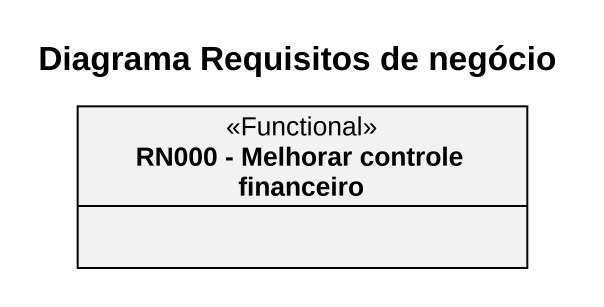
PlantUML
@startuml
title Diagrama Requisitos de negócio
hide circle
hide empty members
class "RN000 - Melhorar controle financeiro" as RN000_Melhorar_controle <<Functional>>
@enduml
